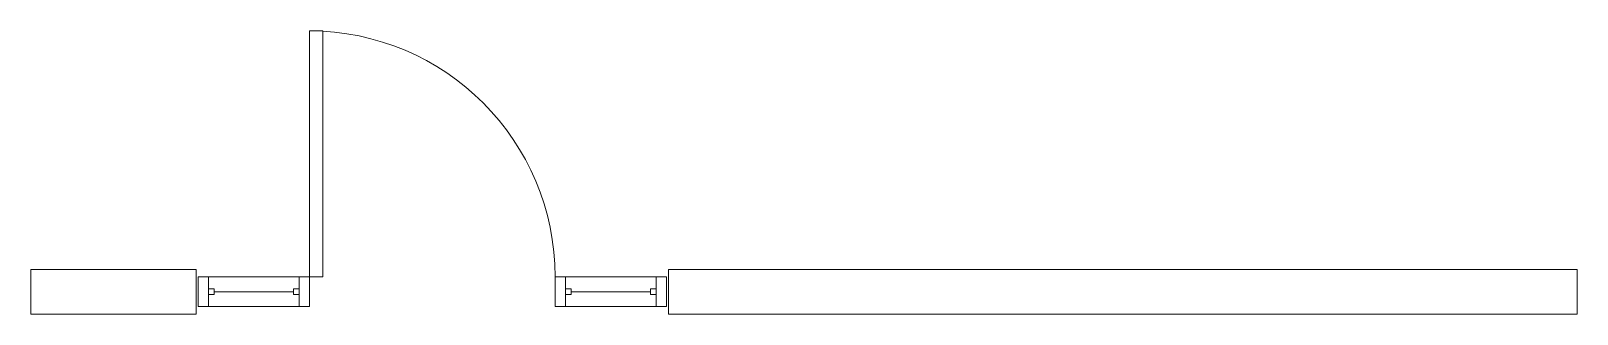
# Model space of a CAD drawing. Header units: millimetres. Extents: x 0 to 5200, y -75 to 876.
import ezdxf

# ---------------------------------------------------------------- set-up
doc = ezdxf.new("R2010")
doc.units = ezdxf.units.MM
doc.header["$LTSCALE"] = 50
doc.layers.add('None', color=7, linetype='Continuous', lineweight=5)

# ---------------------------------------------------------------- blocks, each defined once
blk = doc.blocks.new('Group')
at = {"color": 255, "linetype": 'Continuous', "lineweight": 5, "transparency": 33554687}
for points in [[(448, 9.525), (467.05, 9.525), (467.05, -9.525), (448, -9.525)], [(733.75, 9.525), (752.8, 9.525), (752.8, -9.525), (733.75, -9.525)]]:
    blk.add_wipeout(points, dxfattribs=at).dxf.layer = 'None'
at = {"layer": 'None', "color": 18, "linetype": 'Continuous', "lineweight": 5, "true_color": 0x010101, "transparency": 33554687, "flags": 128}
for points in [[(448, 9.525), (467.05, 9.525), (467.05, -9.525), (448, -9.525)], [(733.75, 9.525), (752.8, 9.525), (752.8, -9.525), (733.75, -9.525)]]:
    blk.add_lwpolyline(points, close=True, dxfattribs=at)
blk = doc.blocks.new('Group-1')
at = {"layer": 'None', "color": 7, "transparency": 33554687}
blk.add_blockref('Group', (0, 0), dxfattribs=at)
at = {"layer": 'None', "color": 18, "linetype": 'Continuous', "lineweight": 5, "true_color": 0x010101, "transparency": 33554687}
for p, q in [((448, 9.525), (467.05, 9.525)), ((448, 9.525), (448, -9.525)), ((467.05, 9.525), (467.05, -9.525)), ((752.8, 9.525), (733.75, 9.525)), ((733.75, 9.525), (733.75, -9.525)), ((752.8, 9.525), (752.8, -9.525)), ((448, -9.525), (467.05, -9.525)), ((752.8, -9.525), (733.75, -9.525))]:
    blk.add_line(p, q, dxfattribs=at)
blk = doc.blocks.new('Group-2')
at = {"color": 255, "linetype": 'Continuous', "lineweight": 5, "transparency": 33554687}
for points in [[(-752.8, 9.525), (-733.75, 9.525), (-733.75, -9.525), (-752.8, -9.525)], [(-467.05, 9.525), (-448, 9.525), (-448, -9.525), (-467.05, -9.525)]]:
    blk.add_wipeout(points, dxfattribs=at).dxf.layer = 'None'
at = {"layer": 'None', "color": 18, "linetype": 'Continuous', "lineweight": 5, "true_color": 0x010101, "transparency": 33554687, "flags": 128}
for points in [[(-752.8, 9.525), (-733.75, 9.525), (-733.75, -9.525), (-752.8, -9.525)], [(-467.05, 9.525), (-448, 9.525), (-448, -9.525), (-467.05, -9.525)]]:
    blk.add_lwpolyline(points, close=True, dxfattribs=at)
blk = doc.blocks.new('Group-3')
at = {"layer": 'None', "color": 7, "transparency": 33554687}
blk.add_blockref('Group-2', (0, 0), dxfattribs=at)
at = {"layer": 'None', "color": 18, "linetype": 'Continuous', "lineweight": 5, "true_color": 0x010101, "transparency": 33554687}
for p, q in [((-752.8, 9.525), (-733.75, 9.525)), ((-752.8, 9.525), (-752.8, -9.525)), ((-733.75, 9.525), (-733.75, -9.525)), ((-448, 9.525), (-467.05, 9.525)), ((-467.05, 9.525), (-467.05, -9.525)), ((-448, 9.525), (-448, -9.525)), ((-752.8, -9.525), (-733.75, -9.525)), ((-448, -9.525), (-467.05, -9.525))]:
    blk.add_line(p, q, dxfattribs=at)
blk = doc.blocks.new('Group-4')
at = {"color": 255, "linetype": 'Continuous', "lineweight": 5, "transparency": 33554687}
blk.add_wipeout([(-413, 50), (-413, 876), (-368.55, 876), (-368.55, 50)], dxfattribs=at).dxf.layer = 'None'
at = {"layer": 'None', "color": 18, "linetype": 'Continuous', "lineweight": 5, "true_color": 0x010101, "transparency": 33554687, "flags": 128}
blk.add_lwpolyline([(-413, 50), (-413, 876), (-368.55, 876), (-368.55, 50)], close=True, dxfattribs=at)
blk = doc.blocks.new('Group-5')
at = {"layer": 'None', "color": 7, "transparency": 33554687}
blk.add_blockref('Group-4', (0, 0), dxfattribs=at)
blk = doc.blocks.new('Group-6')
at = {"layer": 'None', "color": 18, "linetype": 'Continuous', "lineweight": 9, "true_color": 0x010101, "transparency": 33554687}
for p, q in [((-787.8, 50), (-787.8, -50)), ((787.8, 50), (787.8, -50))]:
    blk.add_line(p, q, dxfattribs=at)
blk = doc.blocks.new('Group-7')
at = {"color": 255, "linetype": 'Continuous', "lineweight": 5, "transparency": 33554687}
for points in [[(-787.8, 50), (-752.8, 50), (-752.8, -50), (-787.8, -50)], [(752.8, 50), (787.8, 50), (787.8, -50), (752.8, -50)]]:
    blk.add_wipeout(points, dxfattribs=at).dxf.layer = 'None'
at = {"layer": 'None', "color": 18, "linetype": 'Continuous', "lineweight": 5, "true_color": 0x010101, "transparency": 33554687, "flags": 128}
for points in [[(-787.8, 50), (-752.8, 50), (-752.8, -50), (-787.8, -50)], [(752.8, 50), (787.8, 50), (787.8, -50), (752.8, -50)]]:
    blk.add_lwpolyline(points, close=True, dxfattribs=at)
blk = doc.blocks.new('Group-8')
at = {"layer": 'None', "color": 7, "transparency": 33554687}
blk.add_blockref('Group-6', (0, 0), dxfattribs=at)
blk.add_blockref('Group-7', (0, 0), dxfattribs=at)
at = {"layer": 'None', "color": 18, "linetype": 'Continuous', "lineweight": 5, "true_color": 0x010101, "transparency": 33554687}
for p, q in [((-787.8, 50), (-752.8, 50)), ((-752.8, 50), (-752.8, -50)), ((787.8, 50), (752.8, 50)), ((752.8, 50), (752.8, -50)), ((-787.8, -50), (-752.8, -50)), ((787.8, -50), (752.8, -50))]:
    blk.add_line(p, q, dxfattribs=at)
blk = doc.blocks.new('door-in-wall (2D)')
at = {"color": 255, "linetype": 'Continuous', "lineweight": 5, "transparency": 33554687}
for points in [[(-787.8, 50), (-413, 50), (-413, -50), (-787.8, -50)], [(413, 50), (787.8, 50), (787.8, -50), (413, -50)]]:
    blk.add_wipeout(points, dxfattribs=at).dxf.layer = 'None'
at = {"layer": 'None', "color": 18, "linetype": 'Continuous', "lineweight": 5, "true_color": 0x010101, "transparency": 33554687}
for p, q in [((-787.8, 50), (-413, 50)), ((413, 50), (787.8, 50)), ((-787.8, -50), (-413, -50)), ((413, -50), (787.8, -50))]:
    blk.add_line(p, q, dxfattribs=at)
at = {"color": 255, "linetype": 'Continuous', "lineweight": 5, "transparency": 33554687}
for points in [[(-448, 50), (-413, 50), (-413, -50), (-448, -50)], [(413, 50), (448, 50), (448, -50), (413, -50)]]:
    blk.add_wipeout(points, dxfattribs=at).dxf.layer = 'None'
at = {"layer": 'None', "color": 18, "linetype": 'Continuous', "lineweight": 5, "true_color": 0x010101, "transparency": 33554687, "flags": 128}
for points in [[(-448, 50), (-413, 50), (-413, -50), (-448, -50)], [(413, 50), (448, 50), (448, -50), (413, -50)]]:
    blk.add_lwpolyline(points, close=True, dxfattribs=at)
at = {"layer": 'None', "color": 18, "linetype": 'Continuous', "lineweight": 5, "true_color": 0x010101, "transparency": 33554687}
blk.add_arc((-413, 50), 826, 0, 90, dxfattribs=at)
at = {"layer": 'None', "color": 7, "transparency": 33554687}
for name in ['Group-5', 'Group-3', 'Group-1']:
    blk.add_blockref(name, (0, 0), dxfattribs=at)
at = {"layer": 'None', "color": 18, "linetype": 'Continuous', "lineweight": 5, "true_color": 0x010101, "transparency": 33554687}
for p, q in [((-733.75, 0), (-467.05, 0)), ((467.05, 0), (733.75, 0))]:
    blk.add_line(p, q, dxfattribs=at)
at = {"layer": 'None', "color": 7, "transparency": 33554687}
blk.add_blockref('Group-8', (0, 0), dxfattribs=at)
at = {"layer": 'None', "color": 0, "flags": 1}
for tag in ['instanceID', 'IFC_UUID']:
    blk.add_attdef(tag, (555.2, -75), '', height=0.18, dxfattribs=at)
blk = doc.blocks.new('Group-10')
at = {"layer": 'None', "color": 7, "linetype": 'Continuous', "lineweight": 5, "transparency": 33554687}
for p, q in [((0, 75), (0, -75)), ((0, 75), (555.2, 75)), ((555.2, -75), (555.2, 75)), ((2144.8, 75), (2144.8, -75)), ((2144.8, 75), (5200, 75)), ((5200, 75), (5200, -75)), ((0, -75), (555.2, -75)), ((2144.8, -75), (5200, -75))]:
    blk.add_line(p, q, dxfattribs=at)
blk = doc.blocks.new('Group-11')
at = {"layer": 'None', "color": 7, "transparency": 33554687}
blk.add_blockref('Group-10', (0, 0), dxfattribs=at)
blk = doc.blocks.new('Group-12')
at = {"color": 255, "linetype": 'Continuous', "lineweight": 5, "transparency": 33554687}
for points in [[(-448, 50), (-398, 50), (-398, -50), (-448, -50)], [(398, 50), (448, 50), (448, -50), (398, -50)]]:
    blk.add_wipeout(points, dxfattribs=at).dxf.layer = 'None'
blk = doc.blocks.new('Group-13')
at = {"layer": 'None', "color": 7, "transparency": 33554687}
blk.add_blockref('Group-12', (0, 0), dxfattribs=at)
blk = doc.blocks.new('Group-15')
at = {"color": 255, "linetype": 'Continuous', "lineweight": 5, "transparency": 33554687}
for points in [[(-398, 25), (-348, 25), (-348, -25), (-398, -25)], [(348, 25), (398, 25), (398, -25), (348, -25)]]:
    blk.add_wipeout(points, dxfattribs=at).dxf.layer = 'None'
blk = doc.blocks.new('Group-16')
at = {"layer": 'None', "color": 7, "transparency": 33554687}
blk.add_blockref('Group-15', (0, 0), dxfattribs=at)
blk = doc.blocks.new('Group-17')
at = {"layer": 'None', "color": 7, "transparency": 33554687}
blk.add_blockref('Group-16', (0, 0), dxfattribs=at)
blk = doc.blocks.new('window-in-wall (2D)')
at = {"layer": 'None', "color": 0, "flags": 1}
for tag in ['IFC_UUID', 'instanceID']:
    blk.add_attdef(tag, (3270, -75), '', height=0.18, dxfattribs=at)
at = {"color": 255, "linetype": 'Continuous', "lineweight": 5, "transparency": 33554687}
blk.add_wipeout([(-448, 50), (448, 50), (448, -50), (-448, -50)], dxfattribs=at).dxf.layer = 'None'
at = {"layer": 'None', "color": 7, "transparency": 33554687}
blk.add_blockref('Group-13', (0, 0), dxfattribs=at)
blk.add_blockref('Group-17', (0, 0), dxfattribs=at)

msp = doc.modelspace()

# ---------------------------------------------------------------- wipeouts: each hides what was drawn before it
at = {"color": 255, "linetype": 'Continuous', "lineweight": 5, "transparency": 33554687}
for points in [[(0, 75), (0, -75), (555.2, -75), (555.2, 75)], [(2144.8, 75), (2144.8, -75), (5200, -75), (5200, 75)]]:
    msp.add_wipeout(points, dxfattribs=at).dxf.layer = 'None'

# ---------------------------------------------------------------- next in the draw order: linework, layer by layer
at = {"layer": 'None', "color": 7, "linetype": 'Continuous', "lineweight": 5, "transparency": 33554687}
for p, q in [((0, 75), (0, -75)), ((5200, 75), (5200, -75))]:
    msp.add_line(p, q, dxfattribs=at)

# ---------------------------------------------------------------- next in the draw order: block references
at = {"layer": 'None', "color": 7, "transparency": 33554687}
msp.add_blockref('door-in-wall (2D)', (1350, 0), dxfattribs=at)

# ---------------------------------------------------------------- next in the draw order: linework, layer by layer
at = {"layer": 'None', "color": 7, "linetype": 'Continuous', "lineweight": 5, "transparency": 33554687}
for p, q in [((0, 75), (555.2, 75)), ((555.2, -75), (555.2, 75)), ((2144.8, 75), (2144.8, -75)), ((2144.8, 75), (5200, 75)), ((0, -75), (555.2, -75)), ((2144.8, -75), (5200, -75))]:
    msp.add_line(p, q, dxfattribs=at)

# ---------------------------------------------------------------- next in the draw order: block references
at = {"layer": 'None', "color": 7, "transparency": 33554687}
msp.add_blockref('Group-11', (0, 0), dxfattribs=at)

# ---------------------------------------------------------------- next in the draw order: block references
msp.add_blockref('window-in-wall (2D)', (3725, 0, 900), dxfattribs=at)

doc.saveas('drawing.dxf')
